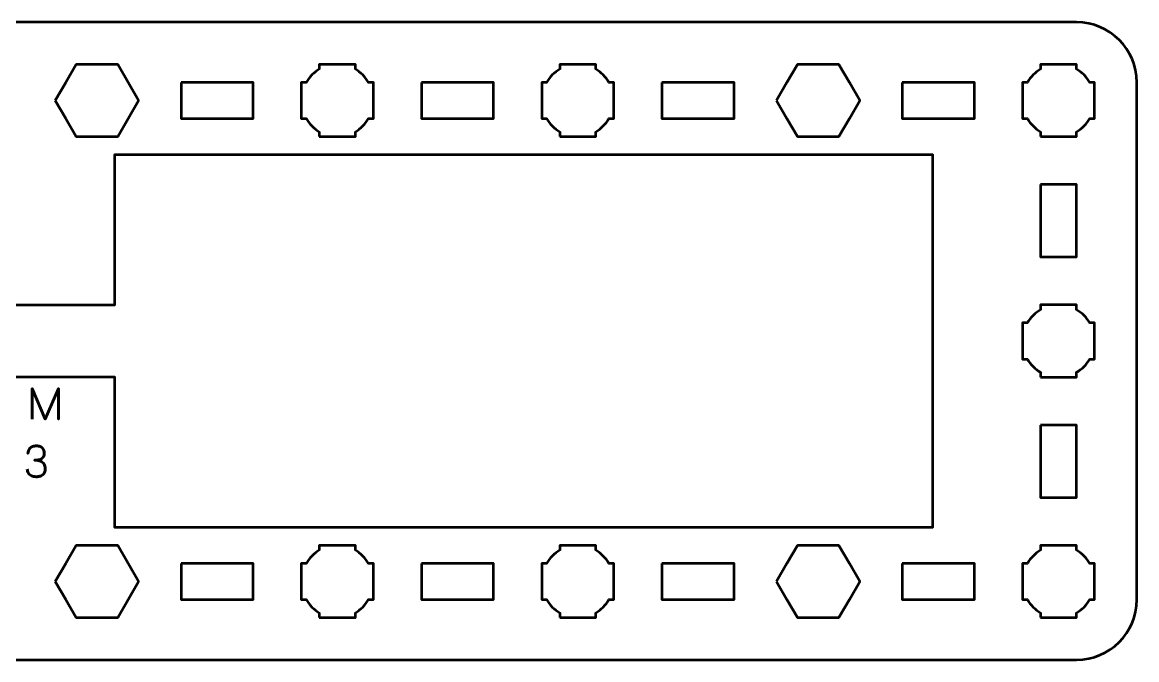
# Model space of a CAD drawing. Header units: centimetres. Extents: x -21.5 to -4.8, y -53.5 to -18.2.
# Drawn here: x -14.12 to -4.85, y -47.5 to -42.2 of the extents above; entities that cross this region are included whole.
import ezdxf

# ---------------------------------------------------------------- set-up
doc = ezdxf.new("R2010")
doc.units = ezdxf.units.CM
doc.header["$MEASUREMENT"] = 0
doc.layers.add('Layer 1', color=7, linetype='Continuous')

msp = doc.modelspace()

# ---------------------------------------------------------------- linework, layer by layer
at = {"layer": 'Layer 1', "lineweight": 53}
for points, knots in [([(-15.64994, -42.19997), (-15.64994, -42.19997), (-5.35004, -42.19997), (-5.35004, -42.19997), (-5.35004, -42.19997), (-5.07304, -42.19997), (-4.84994, -42.42306), (-4.84994, -42.70006), (-4.84994, -42.70006), (-4.84994, -42.70006), (-4.84994, -46.99992), (-4.84994, -46.99992), (-4.84994, -46.99992), (-4.84994, -47.27706), (-5.07304, -47.50002), (-5.35004, -47.50002), (-5.35004, -47.50002), (-5.35004, -47.50002), (-15.64994, -47.50002), (-15.64994, -47.50002), (-15.64994, -47.50002), (-15.92694, -47.50002), (-16.15004, -47.27706), (-16.15004, -46.99992), (-16.15004, -46.99992), (-16.15004, -46.99992), (-16.15004, -45.14998), (-16.15004, -45.14998), (-16.15004, -45.14998), (-16.15004, -45.14998), (-13.34992, -45.14998), (-13.34992, -45.14998), (-13.34992, -45.14998), (-13.34992, -45.14998), (-13.34992, -46.39999), (-13.34992, -46.39999), (-13.34992, -46.39999), (-13.34992, -46.39999), (-6.54992, -46.39999), (-6.54992, -46.39999), (-6.54992, -46.39999), (-6.54992, -45.38821), (-6.54992, -44.31176), (-6.54992, -43.29999), (-6.54992, -43.29999), (-6.54992, -43.29999), (-13.34992, -43.29999), (-13.34992, -43.29999), (-13.34992, -43.29999), (-13.34992, -43.29999), (-13.34992, -44.54998), (-13.34992, -44.54998), (-13.34992, -44.54998), (-13.34992, -44.54998), (-16.15004, -44.54998), (-16.15004, -44.54998), (-16.15004, -44.54998), (-16.15004, -44.54998), (-16.15004, -42.70006), (-16.15004, -42.70006), (-16.15004, -42.70006), (-16.15004, -42.42306), (-15.92694, -42.19997), (-15.64994, -42.19997)], [0, 0, 0, 0, 0.0625, 0.0625, 0.0625, 0.0625, 0.125, 0.125, 0.125, 0.125, 0.1875, 0.1875, 0.1875, 0.1875, 0.25, 0.25, 0.25, 0.25, 0.3125, 0.3125, 0.3125, 0.3125, 0.375, 0.375, 0.375, 0.375, 0.4375, 0.4375, 0.4375, 0.4375, 0.5, 0.5, 0.5, 0.5, 0.5625, 0.5625, 0.5625, 0.5625, 0.625, 0.625, 0.625, 0.625, 0.6875, 0.6875, 0.6875, 0.6875, 0.75, 0.75, 0.75, 0.75, 0.8125, 0.8125, 0.8125, 0.8125, 0.875, 0.875, 0.875, 0.875, 0.9375, 0.9375, 0.9375, 0.9375, 1, 1, 1, 1]), ([(-13.84634, -42.84998), (-13.84634, -42.84998), (-13.75974, -42.69998), (-13.75974, -42.69998), (-13.75974, -42.69998), (-13.75974, -42.69998), (-13.67314, -42.54998), (-13.67314, -42.54998), (-13.67314, -42.54998), (-13.67314, -42.54998), (-13.49993, -42.54998), (-13.49993, -42.54998), (-13.49993, -42.54998), (-13.49993, -42.54998), (-13.32672, -42.54998), (-13.32672, -42.54998), (-13.32672, -42.54998), (-13.32672, -42.54998), (-13.24012, -42.69998), (-13.24012, -42.69998), (-13.24012, -42.69998), (-13.24012, -42.69998), (-13.15352, -42.84998), (-13.15352, -42.84998), (-13.15352, -42.84998), (-13.15352, -42.84998), (-13.24012, -42.99998), (-13.24012, -42.99998), (-13.24012, -42.99998), (-13.24012, -42.99998), (-13.32672, -43.14998), (-13.32672, -43.14998), (-13.32672, -43.14998), (-13.32672, -43.14998), (-13.49993, -43.14998), (-13.49993, -43.14998), (-13.49993, -43.14998), (-13.49993, -43.14998), (-13.67314, -43.14998), (-13.67314, -43.14998), (-13.67314, -43.14998), (-13.67314, -43.14998), (-13.75974, -42.99998), (-13.75974, -42.99998), (-13.75974, -42.99998), (-13.75974, -42.99998), (-13.84634, -42.84998), (-13.84634, -42.84998)], [0, 0, 0, 0, 0.0833333, 0.0833333, 0.0833333, 0.0833333, 0.1666667, 0.1666667, 0.1666667, 0.1666667, 0.25, 0.25, 0.25, 0.25, 0.3333333, 0.3333333, 0.3333333, 0.3333333, 0.4166667, 0.4166667, 0.4166667, 0.4166667, 0.5, 0.5, 0.5, 0.5, 0.5833333, 0.5833333, 0.5833333, 0.5833333, 0.6666667, 0.6666667, 0.6666667, 0.6666667, 0.75, 0.75, 0.75, 0.75, 0.8333333, 0.8333333, 0.8333333, 0.8333333, 0.9166667, 0.9166667, 0.9166667, 0.9166667, 1, 1, 1, 1]), ([(-11.64995, -43.14999), (-11.64995, -43.14999), (-11.64995, -43.10988), (-11.64995, -43.10988), (-11.64995, -43.10988), (-11.69556, -43.08356), (-11.73348, -43.04553), (-11.7598, -43.00006), (-11.7598, -43.00006), (-11.7598, -43.00006), (-11.80002, -43.00006), (-11.80002, -43.00006), (-11.80002, -43.00006), (-11.80002, -43.00006), (-11.80002, -42.84999), (-11.80002, -42.84999), (-11.80002, -42.84999), (-11.80002, -42.84999), (-11.80002, -42.70006), (-11.80002, -42.70006), (-11.80002, -42.70006), (-11.80002, -42.70006), (-11.7598, -42.70006), (-11.7598, -42.70006), (-11.7598, -42.70006), (-11.73348, -42.65444), (-11.69556, -42.61656), (-11.64995, -42.59024), (-11.64995, -42.59024), (-11.64995, -42.59024), (-11.64995, -42.54999), (-11.64995, -42.54999), (-11.64995, -42.54999), (-11.64995, -42.54999), (-11.50002, -42.54999), (-11.50002, -42.54999), (-11.50002, -42.54999), (-11.50002, -42.54999), (-11.34994, -42.54999), (-11.34994, -42.54999), (-11.34994, -42.54999), (-11.34994, -42.54999), (-11.34994, -42.59024), (-11.34994, -42.59024), (-11.34994, -42.59024), (-11.30447, -42.61656), (-11.26644, -42.65444), (-11.24012, -42.70006), (-11.24012, -42.70006), (-11.24012, -42.70006), (-11.20001, -42.70006), (-11.20001, -42.70006), (-11.20001, -42.70006), (-11.20001, -42.70006), (-11.20001, -42.84999), (-11.20001, -42.84999), (-11.20001, -42.84999), (-11.20001, -42.84999), (-11.20001, -43.00006), (-11.20001, -43.00006), (-11.20001, -43.00006), (-11.20001, -43.00006), (-11.24012, -43.00006), (-11.24012, -43.00006), (-11.24012, -43.00006), (-11.26644, -43.04553), (-11.30447, -43.08356), (-11.34994, -43.10988), (-11.34994, -43.10988), (-11.34994, -43.10988), (-11.34994, -43.14999), (-11.34994, -43.14999), (-11.34994, -43.14999), (-11.34994, -43.14999), (-11.50002, -43.14999), (-11.50002, -43.14999), (-11.50002, -43.14999), (-11.50002, -43.14999), (-11.64995, -43.14999), (-11.64995, -43.14999)], [0, 0, 0, 0, 0.05, 0.05, 0.05, 0.05, 0.1, 0.1, 0.1, 0.1, 0.15, 0.15, 0.15, 0.15, 0.2, 0.2, 0.2, 0.2, 0.25, 0.25, 0.25, 0.25, 0.3, 0.3, 0.3, 0.3, 0.35, 0.35, 0.35, 0.35, 0.4, 0.4, 0.4, 0.4, 0.45, 0.45, 0.45, 0.45, 0.5, 0.5, 0.5, 0.5, 0.55, 0.55, 0.55, 0.55, 0.6, 0.6, 0.6, 0.6, 0.65, 0.65, 0.65, 0.65, 0.7, 0.7, 0.7, 0.7, 0.75, 0.75, 0.75, 0.75, 0.8, 0.8, 0.8, 0.8, 0.85, 0.85, 0.85, 0.85, 0.9, 0.9, 0.9, 0.9, 0.95, 0.95, 0.95, 0.95, 1, 1, 1, 1]), ([(-9.64995, -43.14999), (-9.64995, -43.14999), (-9.64995, -43.10988), (-9.64995, -43.10988), (-9.64995, -43.10988), (-9.69556, -43.08356), (-9.73348, -43.04553), (-9.7598, -43.00006), (-9.7598, -43.00006), (-9.7598, -43.00006), (-9.80002, -43.00006), (-9.80002, -43.00006), (-9.80002, -43.00006), (-9.80002, -43.00006), (-9.80002, -42.84999), (-9.80002, -42.84999), (-9.80002, -42.84999), (-9.80002, -42.84999), (-9.80002, -42.70006), (-9.80002, -42.70006), (-9.80002, -42.70006), (-9.80002, -42.70006), (-9.7598, -42.70006), (-9.7598, -42.70006), (-9.7598, -42.70006), (-9.73348, -42.65444), (-9.69556, -42.61656), (-9.64995, -42.59024), (-9.64995, -42.59024), (-9.64995, -42.59024), (-9.64995, -42.54999), (-9.64995, -42.54999), (-9.64995, -42.54999), (-9.64995, -42.54999), (-9.50002, -42.54999), (-9.50002, -42.54999), (-9.50002, -42.54999), (-9.50002, -42.54999), (-9.34994, -42.54999), (-9.34994, -42.54999), (-9.34994, -42.54999), (-9.34994, -42.54999), (-9.34994, -42.59024), (-9.34994, -42.59024), (-9.34994, -42.59024), (-9.30447, -42.61656), (-9.26644, -42.65444), (-9.24012, -42.70006), (-9.24012, -42.70006), (-9.24012, -42.70006), (-9.20001, -42.70006), (-9.20001, -42.70006), (-9.20001, -42.70006), (-9.20001, -42.70006), (-9.20001, -42.84999), (-9.20001, -42.84999), (-9.20001, -42.84999), (-9.20001, -42.84999), (-9.20001, -43.00006), (-9.20001, -43.00006), (-9.20001, -43.00006), (-9.20001, -43.00006), (-9.24012, -43.00006), (-9.24012, -43.00006), (-9.24012, -43.00006), (-9.26644, -43.04553), (-9.30447, -43.08356), (-9.34994, -43.10988), (-9.34994, -43.10988), (-9.34994, -43.10988), (-9.34994, -43.14999), (-9.34994, -43.14999), (-9.34994, -43.14999), (-9.34994, -43.14999), (-9.50002, -43.14999), (-9.50002, -43.14999), (-9.50002, -43.14999), (-9.50002, -43.14999), (-9.64995, -43.14999), (-9.64995, -43.14999)], [0, 0, 0, 0, 0.05, 0.05, 0.05, 0.05, 0.1, 0.1, 0.1, 0.1, 0.15, 0.15, 0.15, 0.15, 0.2, 0.2, 0.2, 0.2, 0.25, 0.25, 0.25, 0.25, 0.3, 0.3, 0.3, 0.3, 0.35, 0.35, 0.35, 0.35, 0.4, 0.4, 0.4, 0.4, 0.45, 0.45, 0.45, 0.45, 0.5, 0.5, 0.5, 0.5, 0.55, 0.55, 0.55, 0.55, 0.6, 0.6, 0.6, 0.6, 0.65, 0.65, 0.65, 0.65, 0.7, 0.7, 0.7, 0.7, 0.75, 0.75, 0.75, 0.75, 0.8, 0.8, 0.8, 0.8, 0.85, 0.85, 0.85, 0.85, 0.9, 0.9, 0.9, 0.9, 0.95, 0.95, 0.95, 0.95, 1, 1, 1, 1]), ([(-7.84634, -42.84998), (-7.84634, -42.84998), (-7.75974, -42.69998), (-7.75974, -42.69998), (-7.75974, -42.69998), (-7.75974, -42.69998), (-7.67314, -42.54998), (-7.67314, -42.54998), (-7.67314, -42.54998), (-7.67314, -42.54998), (-7.49993, -42.54998), (-7.49993, -42.54998), (-7.49993, -42.54998), (-7.49993, -42.54998), (-7.32672, -42.54998), (-7.32672, -42.54998), (-7.32672, -42.54998), (-7.32672, -42.54998), (-7.24012, -42.69998), (-7.24012, -42.69998), (-7.24012, -42.69998), (-7.24012, -42.69998), (-7.15352, -42.84998), (-7.15352, -42.84998), (-7.15352, -42.84998), (-7.15352, -42.84998), (-7.24012, -42.99998), (-7.24012, -42.99998), (-7.24012, -42.99998), (-7.24012, -42.99998), (-7.32672, -43.14998), (-7.32672, -43.14998), (-7.32672, -43.14998), (-7.32672, -43.14998), (-7.49993, -43.14998), (-7.49993, -43.14998), (-7.49993, -43.14998), (-7.49993, -43.14998), (-7.67314, -43.14998), (-7.67314, -43.14998), (-7.67314, -43.14998), (-7.67314, -43.14998), (-7.75974, -42.99998), (-7.75974, -42.99998), (-7.75974, -42.99998), (-7.75974, -42.99998), (-7.84634, -42.84998), (-7.84634, -42.84998)], [0, 0, 0, 0, 0.0833333, 0.0833333, 0.0833333, 0.0833333, 0.1666667, 0.1666667, 0.1666667, 0.1666667, 0.25, 0.25, 0.25, 0.25, 0.3333333, 0.3333333, 0.3333333, 0.3333333, 0.4166667, 0.4166667, 0.4166667, 0.4166667, 0.5, 0.5, 0.5, 0.5, 0.5833333, 0.5833333, 0.5833333, 0.5833333, 0.6666667, 0.6666667, 0.6666667, 0.6666667, 0.75, 0.75, 0.75, 0.75, 0.8333333, 0.8333333, 0.8333333, 0.8333333, 0.9166667, 0.9166667, 0.9166667, 0.9166667, 1, 1, 1, 1]), ([(-5.64995, -43.14999), (-5.64995, -43.14999), (-5.64995, -43.10988), (-5.64995, -43.10988), (-5.64995, -43.10988), (-5.69556, -43.08356), (-5.73348, -43.04553), (-5.7598, -43.00006), (-5.7598, -43.00006), (-5.7598, -43.00006), (-5.80002, -43.00006), (-5.80002, -43.00006), (-5.80002, -43.00006), (-5.80002, -43.00006), (-5.80002, -42.84999), (-5.80002, -42.84999), (-5.80002, -42.84999), (-5.80002, -42.84999), (-5.80002, -42.70006), (-5.80002, -42.70006), (-5.80002, -42.70006), (-5.80002, -42.70006), (-5.7598, -42.70006), (-5.7598, -42.70006), (-5.7598, -42.70006), (-5.73348, -42.65444), (-5.69556, -42.61656), (-5.64995, -42.59024), (-5.64995, -42.59024), (-5.64995, -42.59024), (-5.64995, -42.54999), (-5.64995, -42.54999), (-5.64995, -42.54999), (-5.64995, -42.54999), (-5.50002, -42.54999), (-5.50002, -42.54999), (-5.50002, -42.54999), (-5.50002, -42.54999), (-5.34994, -42.54999), (-5.34994, -42.54999), (-5.34994, -42.54999), (-5.34994, -42.54999), (-5.34994, -42.59024), (-5.34994, -42.59024), (-5.34994, -42.59024), (-5.30447, -42.61656), (-5.26644, -42.65444), (-5.24012, -42.70006), (-5.24012, -42.70006), (-5.24012, -42.70006), (-5.20001, -42.70006), (-5.20001, -42.70006), (-5.20001, -42.70006), (-5.20001, -42.70006), (-5.20001, -42.84999), (-5.20001, -42.84999), (-5.20001, -42.84999), (-5.20001, -42.84999), (-5.20001, -43.00006), (-5.20001, -43.00006), (-5.20001, -43.00006), (-5.20001, -43.00006), (-5.24012, -43.00006), (-5.24012, -43.00006), (-5.24012, -43.00006), (-5.26644, -43.04553), (-5.30447, -43.08356), (-5.34994, -43.10988), (-5.34994, -43.10988), (-5.34994, -43.10988), (-5.34994, -43.14999), (-5.34994, -43.14999), (-5.34994, -43.14999), (-5.34994, -43.14999), (-5.50002, -43.14999), (-5.50002, -43.14999), (-5.50002, -43.14999), (-5.50002, -43.14999), (-5.64995, -43.14999), (-5.64995, -43.14999)], [0, 0, 0, 0, 0.05, 0.05, 0.05, 0.05, 0.1, 0.1, 0.1, 0.1, 0.15, 0.15, 0.15, 0.15, 0.2, 0.2, 0.2, 0.2, 0.25, 0.25, 0.25, 0.25, 0.3, 0.3, 0.3, 0.3, 0.35, 0.35, 0.35, 0.35, 0.4, 0.4, 0.4, 0.4, 0.45, 0.45, 0.45, 0.45, 0.5, 0.5, 0.5, 0.5, 0.55, 0.55, 0.55, 0.55, 0.6, 0.6, 0.6, 0.6, 0.65, 0.65, 0.65, 0.65, 0.7, 0.7, 0.7, 0.7, 0.75, 0.75, 0.75, 0.75, 0.8, 0.8, 0.8, 0.8, 0.85, 0.85, 0.85, 0.85, 0.9, 0.9, 0.9, 0.9, 0.95, 0.95, 0.95, 0.95, 1, 1, 1, 1]), ([(-12.79999, -42.70006), (-12.79999, -42.70006), (-12.19999, -42.70006), (-12.19999, -42.70006), (-12.19999, -42.70006), (-12.19999, -42.70006), (-12.19999, -43.00007), (-12.19999, -43.00007), (-12.19999, -43.00007), (-12.19999, -43.00007), (-12.79999, -43.00007), (-12.79999, -43.00007), (-12.79999, -43.00007), (-12.79999, -43.00007), (-12.79999, -42.70006), (-12.79999, -42.70006)], [0, 0, 0, 0, 0.25, 0.25, 0.25, 0.25, 0.5, 0.5, 0.5, 0.5, 0.75, 0.75, 0.75, 0.75, 1, 1, 1, 1]), ([(-10.80003, -42.70006), (-10.80003, -42.70006), (-10.20002, -42.70006), (-10.20002, -42.70006), (-10.20002, -42.70006), (-10.20002, -42.70006), (-10.20002, -43.00007), (-10.20002, -43.00007), (-10.20002, -43.00007), (-10.20002, -43.00007), (-10.80003, -43.00007), (-10.80003, -43.00007), (-10.80003, -43.00007), (-10.80003, -43.00007), (-10.80003, -42.70006), (-10.80003, -42.70006)], [0, 0, 0, 0, 0.25, 0.25, 0.25, 0.25, 0.5, 0.5, 0.5, 0.5, 0.75, 0.75, 0.75, 0.75, 1, 1, 1, 1]), ([(-8.79996, -42.70006), (-8.79996, -42.70006), (-8.19996, -42.70006), (-8.19996, -42.70006), (-8.19996, -42.70006), (-8.19996, -42.70006), (-8.19996, -43.00007), (-8.19996, -43.00007), (-8.19996, -43.00007), (-8.19996, -43.00007), (-8.79996, -43.00007), (-8.79996, -43.00007), (-8.79996, -43.00007), (-8.79996, -43.00007), (-8.79996, -42.70006), (-8.79996, -42.70006)], [0, 0, 0, 0, 0.25, 0.25, 0.25, 0.25, 0.5, 0.5, 0.5, 0.5, 0.75, 0.75, 0.75, 0.75, 1, 1, 1, 1]), ([(-6.79999, -42.70006), (-6.79999, -42.70006), (-6.19999, -42.70006), (-6.19999, -42.70006), (-6.19999, -42.70006), (-6.19999, -42.70006), (-6.19999, -43.00007), (-6.19999, -43.00007), (-6.19999, -43.00007), (-6.19999, -43.00007), (-6.79999, -43.00007), (-6.79999, -43.00007), (-6.79999, -43.00007), (-6.79999, -43.00007), (-6.79999, -42.70006), (-6.79999, -42.70006)], [0, 0, 0, 0, 0.25, 0.25, 0.25, 0.25, 0.5, 0.5, 0.5, 0.5, 0.75, 0.75, 0.75, 0.75, 1, 1, 1, 1]), ([(-5.65004, -43.55001), (-5.65004, -43.55001), (-5.35004, -43.55001), (-5.35004, -43.55001), (-5.35004, -43.55001), (-5.35004, -43.55001), (-5.35004, -44.15002), (-5.35004, -44.15002), (-5.35004, -44.15002), (-5.35004, -44.15002), (-5.65004, -44.15002), (-5.65004, -44.15002), (-5.65004, -44.15002), (-5.65004, -44.15002), (-5.65004, -43.55001), (-5.65004, -43.55001)], [0, 0, 0, 0, 0.25, 0.25, 0.25, 0.25, 0.5, 0.5, 0.5, 0.5, 0.75, 0.75, 0.75, 0.75, 1, 1, 1, 1]), ([(-5.64995, -45.14999), (-5.64995, -45.14999), (-5.64995, -45.10988), (-5.64995, -45.10988), (-5.64995, -45.10988), (-5.69556, -45.08356), (-5.73348, -45.04553), (-5.7598, -45.00006), (-5.7598, -45.00006), (-5.7598, -45.00006), (-5.80002, -45.00006), (-5.80002, -45.00006), (-5.80002, -45.00006), (-5.80002, -45.00006), (-5.80002, -44.84999), (-5.80002, -44.84999), (-5.80002, -44.84999), (-5.80002, -44.84999), (-5.80002, -44.70006), (-5.80002, -44.70006), (-5.80002, -44.70006), (-5.80002, -44.70006), (-5.7598, -44.70006), (-5.7598, -44.70006), (-5.7598, -44.70006), (-5.73348, -44.65444), (-5.69556, -44.61656), (-5.64995, -44.59024), (-5.64995, -44.59024), (-5.64995, -44.59024), (-5.64995, -44.54999), (-5.64995, -44.54999), (-5.64995, -44.54999), (-5.64995, -44.54999), (-5.50002, -44.54999), (-5.50002, -44.54999), (-5.50002, -44.54999), (-5.50002, -44.54999), (-5.34994, -44.54999), (-5.34994, -44.54999), (-5.34994, -44.54999), (-5.34994, -44.54999), (-5.34994, -44.59024), (-5.34994, -44.59024), (-5.34994, -44.59024), (-5.30447, -44.61656), (-5.26644, -44.65444), (-5.24012, -44.70006), (-5.24012, -44.70006), (-5.24012, -44.70006), (-5.20001, -44.70006), (-5.20001, -44.70006), (-5.20001, -44.70006), (-5.20001, -44.70006), (-5.20001, -44.84999), (-5.20001, -44.84999), (-5.20001, -44.84999), (-5.20001, -44.84999), (-5.20001, -45.00006), (-5.20001, -45.00006), (-5.20001, -45.00006), (-5.20001, -45.00006), (-5.24012, -45.00006), (-5.24012, -45.00006), (-5.24012, -45.00006), (-5.26644, -45.04553), (-5.30447, -45.08356), (-5.34994, -45.10988), (-5.34994, -45.10988), (-5.34994, -45.10988), (-5.34994, -45.14999), (-5.34994, -45.14999), (-5.34994, -45.14999), (-5.34994, -45.14999), (-5.50002, -45.14999), (-5.50002, -45.14999), (-5.50002, -45.14999), (-5.50002, -45.14999), (-5.64995, -45.14999), (-5.64995, -45.14999)], [0, 0, 0, 0, 0.05, 0.05, 0.05, 0.05, 0.1, 0.1, 0.1, 0.1, 0.15, 0.15, 0.15, 0.15, 0.2, 0.2, 0.2, 0.2, 0.25, 0.25, 0.25, 0.25, 0.3, 0.3, 0.3, 0.3, 0.35, 0.35, 0.35, 0.35, 0.4, 0.4, 0.4, 0.4, 0.45, 0.45, 0.45, 0.45, 0.5, 0.5, 0.5, 0.5, 0.55, 0.55, 0.55, 0.55, 0.6, 0.6, 0.6, 0.6, 0.65, 0.65, 0.65, 0.65, 0.7, 0.7, 0.7, 0.7, 0.75, 0.75, 0.75, 0.75, 0.8, 0.8, 0.8, 0.8, 0.85, 0.85, 0.85, 0.85, 0.9, 0.9, 0.9, 0.9, 0.95, 0.95, 0.95, 0.95, 1, 1, 1, 1]), ([(-5.65004, -45.54998), (-5.65004, -45.54998), (-5.35004, -45.54998), (-5.35004, -45.54998), (-5.35004, -45.54998), (-5.35004, -45.54998), (-5.35004, -46.14998), (-5.35004, -46.14998), (-5.35004, -46.14998), (-5.35004, -46.14998), (-5.65004, -46.14998), (-5.65004, -46.14998), (-5.65004, -46.14998), (-5.65004, -46.14998), (-5.65004, -45.54998), (-5.65004, -45.54998)], [0, 0, 0, 0, 0.25, 0.25, 0.25, 0.25, 0.5, 0.5, 0.5, 0.5, 0.75, 0.75, 0.75, 0.75, 1, 1, 1, 1]), ([(-13.84634, -46.84998), (-13.84634, -46.84998), (-13.75974, -46.69998), (-13.75974, -46.69998), (-13.75974, -46.69998), (-13.75974, -46.69998), (-13.67314, -46.54998), (-13.67314, -46.54998), (-13.67314, -46.54998), (-13.67314, -46.54998), (-13.49993, -46.54998), (-13.49993, -46.54998), (-13.49993, -46.54998), (-13.49993, -46.54998), (-13.32672, -46.54998), (-13.32672, -46.54998), (-13.32672, -46.54998), (-13.32672, -46.54998), (-13.24012, -46.69998), (-13.24012, -46.69998), (-13.24012, -46.69998), (-13.24012, -46.69998), (-13.15352, -46.84998), (-13.15352, -46.84998), (-13.15352, -46.84998), (-13.15352, -46.84998), (-13.24012, -46.99998), (-13.24012, -46.99998), (-13.24012, -46.99998), (-13.24012, -46.99998), (-13.32672, -47.14998), (-13.32672, -47.14998), (-13.32672, -47.14998), (-13.32672, -47.14998), (-13.49993, -47.14998), (-13.49993, -47.14998), (-13.49993, -47.14998), (-13.49993, -47.14998), (-13.67314, -47.14998), (-13.67314, -47.14998), (-13.67314, -47.14998), (-13.67314, -47.14998), (-13.75974, -46.99998), (-13.75974, -46.99998), (-13.75974, -46.99998), (-13.75974, -46.99998), (-13.84634, -46.84998), (-13.84634, -46.84998)], [0, 0, 0, 0, 0.0833333, 0.0833333, 0.0833333, 0.0833333, 0.1666667, 0.1666667, 0.1666667, 0.1666667, 0.25, 0.25, 0.25, 0.25, 0.3333333, 0.3333333, 0.3333333, 0.3333333, 0.4166667, 0.4166667, 0.4166667, 0.4166667, 0.5, 0.5, 0.5, 0.5, 0.5833333, 0.5833333, 0.5833333, 0.5833333, 0.6666667, 0.6666667, 0.6666667, 0.6666667, 0.75, 0.75, 0.75, 0.75, 0.8333333, 0.8333333, 0.8333333, 0.8333333, 0.9166667, 0.9166667, 0.9166667, 0.9166667, 1, 1, 1, 1]), ([(-11.64995, -47.14999), (-11.64995, -47.14999), (-11.64995, -47.10988), (-11.64995, -47.10988), (-11.64995, -47.10988), (-11.69556, -47.08356), (-11.73348, -47.04553), (-11.7598, -47.00006), (-11.7598, -47.00006), (-11.7598, -47.00006), (-11.80002, -47.00006), (-11.80002, -47.00006), (-11.80002, -47.00006), (-11.80002, -47.00006), (-11.80002, -46.84999), (-11.80002, -46.84999), (-11.80002, -46.84999), (-11.80002, -46.84999), (-11.80002, -46.70006), (-11.80002, -46.70006), (-11.80002, -46.70006), (-11.80002, -46.70006), (-11.7598, -46.70006), (-11.7598, -46.70006), (-11.7598, -46.70006), (-11.73348, -46.65444), (-11.69556, -46.61656), (-11.64995, -46.59024), (-11.64995, -46.59024), (-11.64995, -46.59024), (-11.64995, -46.54999), (-11.64995, -46.54999), (-11.64995, -46.54999), (-11.64995, -46.54999), (-11.50002, -46.54999), (-11.50002, -46.54999), (-11.50002, -46.54999), (-11.50002, -46.54999), (-11.34994, -46.54999), (-11.34994, -46.54999), (-11.34994, -46.54999), (-11.34994, -46.54999), (-11.34994, -46.59024), (-11.34994, -46.59024), (-11.34994, -46.59024), (-11.30447, -46.61656), (-11.26644, -46.65444), (-11.24012, -46.70006), (-11.24012, -46.70006), (-11.24012, -46.70006), (-11.20001, -46.70006), (-11.20001, -46.70006), (-11.20001, -46.70006), (-11.20001, -46.70006), (-11.20001, -46.84999), (-11.20001, -46.84999), (-11.20001, -46.84999), (-11.20001, -46.84999), (-11.20001, -47.00006), (-11.20001, -47.00006), (-11.20001, -47.00006), (-11.20001, -47.00006), (-11.24012, -47.00006), (-11.24012, -47.00006), (-11.24012, -47.00006), (-11.26644, -47.04553), (-11.30447, -47.08356), (-11.34994, -47.10988), (-11.34994, -47.10988), (-11.34994, -47.10988), (-11.34994, -47.14999), (-11.34994, -47.14999), (-11.34994, -47.14999), (-11.34994, -47.14999), (-11.50002, -47.14999), (-11.50002, -47.14999), (-11.50002, -47.14999), (-11.50002, -47.14999), (-11.64995, -47.14999), (-11.64995, -47.14999)], [0, 0, 0, 0, 0.05, 0.05, 0.05, 0.05, 0.1, 0.1, 0.1, 0.1, 0.15, 0.15, 0.15, 0.15, 0.2, 0.2, 0.2, 0.2, 0.25, 0.25, 0.25, 0.25, 0.3, 0.3, 0.3, 0.3, 0.35, 0.35, 0.35, 0.35, 0.4, 0.4, 0.4, 0.4, 0.45, 0.45, 0.45, 0.45, 0.5, 0.5, 0.5, 0.5, 0.55, 0.55, 0.55, 0.55, 0.6, 0.6, 0.6, 0.6, 0.65, 0.65, 0.65, 0.65, 0.7, 0.7, 0.7, 0.7, 0.75, 0.75, 0.75, 0.75, 0.8, 0.8, 0.8, 0.8, 0.85, 0.85, 0.85, 0.85, 0.9, 0.9, 0.9, 0.9, 0.95, 0.95, 0.95, 0.95, 1, 1, 1, 1]), ([(-9.64995, -47.14999), (-9.64995, -47.14999), (-9.64995, -47.10988), (-9.64995, -47.10988), (-9.64995, -47.10988), (-9.69556, -47.08356), (-9.73348, -47.04553), (-9.7598, -47.00006), (-9.7598, -47.00006), (-9.7598, -47.00006), (-9.80002, -47.00006), (-9.80002, -47.00006), (-9.80002, -47.00006), (-9.80002, -47.00006), (-9.80002, -46.84999), (-9.80002, -46.84999), (-9.80002, -46.84999), (-9.80002, -46.84999), (-9.80002, -46.70006), (-9.80002, -46.70006), (-9.80002, -46.70006), (-9.80002, -46.70006), (-9.7598, -46.70006), (-9.7598, -46.70006), (-9.7598, -46.70006), (-9.73348, -46.65444), (-9.69556, -46.61656), (-9.64995, -46.59024), (-9.64995, -46.59024), (-9.64995, -46.59024), (-9.64995, -46.54999), (-9.64995, -46.54999), (-9.64995, -46.54999), (-9.64995, -46.54999), (-9.50002, -46.54999), (-9.50002, -46.54999), (-9.50002, -46.54999), (-9.50002, -46.54999), (-9.34994, -46.54999), (-9.34994, -46.54999), (-9.34994, -46.54999), (-9.34994, -46.54999), (-9.34994, -46.59024), (-9.34994, -46.59024), (-9.34994, -46.59024), (-9.30447, -46.61656), (-9.26644, -46.65444), (-9.24012, -46.70006), (-9.24012, -46.70006), (-9.24012, -46.70006), (-9.20001, -46.70006), (-9.20001, -46.70006), (-9.20001, -46.70006), (-9.20001, -46.70006), (-9.20001, -46.84999), (-9.20001, -46.84999), (-9.20001, -46.84999), (-9.20001, -46.84999), (-9.20001, -47.00006), (-9.20001, -47.00006), (-9.20001, -47.00006), (-9.20001, -47.00006), (-9.24012, -47.00006), (-9.24012, -47.00006), (-9.24012, -47.00006), (-9.26644, -47.04553), (-9.30447, -47.08356), (-9.34994, -47.10988), (-9.34994, -47.10988), (-9.34994, -47.10988), (-9.34994, -47.14999), (-9.34994, -47.14999), (-9.34994, -47.14999), (-9.34994, -47.14999), (-9.50002, -47.14999), (-9.50002, -47.14999), (-9.50002, -47.14999), (-9.50002, -47.14999), (-9.64995, -47.14999), (-9.64995, -47.14999)], [0, 0, 0, 0, 0.05, 0.05, 0.05, 0.05, 0.1, 0.1, 0.1, 0.1, 0.15, 0.15, 0.15, 0.15, 0.2, 0.2, 0.2, 0.2, 0.25, 0.25, 0.25, 0.25, 0.3, 0.3, 0.3, 0.3, 0.35, 0.35, 0.35, 0.35, 0.4, 0.4, 0.4, 0.4, 0.45, 0.45, 0.45, 0.45, 0.5, 0.5, 0.5, 0.5, 0.55, 0.55, 0.55, 0.55, 0.6, 0.6, 0.6, 0.6, 0.65, 0.65, 0.65, 0.65, 0.7, 0.7, 0.7, 0.7, 0.75, 0.75, 0.75, 0.75, 0.8, 0.8, 0.8, 0.8, 0.85, 0.85, 0.85, 0.85, 0.9, 0.9, 0.9, 0.9, 0.95, 0.95, 0.95, 0.95, 1, 1, 1, 1]), ([(-7.84634, -46.84998), (-7.84634, -46.84998), (-7.75974, -46.69998), (-7.75974, -46.69998), (-7.75974, -46.69998), (-7.75974, -46.69998), (-7.67314, -46.54998), (-7.67314, -46.54998), (-7.67314, -46.54998), (-7.67314, -46.54998), (-7.49993, -46.54998), (-7.49993, -46.54998), (-7.49993, -46.54998), (-7.49993, -46.54998), (-7.32672, -46.54998), (-7.32672, -46.54998), (-7.32672, -46.54998), (-7.32672, -46.54998), (-7.24012, -46.69998), (-7.24012, -46.69998), (-7.24012, -46.69998), (-7.24012, -46.69998), (-7.15352, -46.84998), (-7.15352, -46.84998), (-7.15352, -46.84998), (-7.15352, -46.84998), (-7.24012, -46.99998), (-7.24012, -46.99998), (-7.24012, -46.99998), (-7.24012, -46.99998), (-7.32672, -47.14998), (-7.32672, -47.14998), (-7.32672, -47.14998), (-7.32672, -47.14998), (-7.49993, -47.14998), (-7.49993, -47.14998), (-7.49993, -47.14998), (-7.49993, -47.14998), (-7.67314, -47.14998), (-7.67314, -47.14998), (-7.67314, -47.14998), (-7.67314, -47.14998), (-7.75974, -46.99998), (-7.75974, -46.99998), (-7.75974, -46.99998), (-7.75974, -46.99998), (-7.84634, -46.84998), (-7.84634, -46.84998)], [0, 0, 0, 0, 0.0833333, 0.0833333, 0.0833333, 0.0833333, 0.1666667, 0.1666667, 0.1666667, 0.1666667, 0.25, 0.25, 0.25, 0.25, 0.3333333, 0.3333333, 0.3333333, 0.3333333, 0.4166667, 0.4166667, 0.4166667, 0.4166667, 0.5, 0.5, 0.5, 0.5, 0.5833333, 0.5833333, 0.5833333, 0.5833333, 0.6666667, 0.6666667, 0.6666667, 0.6666667, 0.75, 0.75, 0.75, 0.75, 0.8333333, 0.8333333, 0.8333333, 0.8333333, 0.9166667, 0.9166667, 0.9166667, 0.9166667, 1, 1, 1, 1]), ([(-5.64995, -47.14999), (-5.64995, -47.14999), (-5.64995, -47.10988), (-5.64995, -47.10988), (-5.64995, -47.10988), (-5.69556, -47.08356), (-5.73348, -47.04553), (-5.7598, -47.00006), (-5.7598, -47.00006), (-5.7598, -47.00006), (-5.80002, -47.00006), (-5.80002, -47.00006), (-5.80002, -47.00006), (-5.80002, -47.00006), (-5.80002, -46.84999), (-5.80002, -46.84999), (-5.80002, -46.84999), (-5.80002, -46.84999), (-5.80002, -46.70006), (-5.80002, -46.70006), (-5.80002, -46.70006), (-5.80002, -46.70006), (-5.7598, -46.70006), (-5.7598, -46.70006), (-5.7598, -46.70006), (-5.73348, -46.65444), (-5.69556, -46.61656), (-5.64995, -46.59024), (-5.64995, -46.59024), (-5.64995, -46.59024), (-5.64995, -46.54999), (-5.64995, -46.54999), (-5.64995, -46.54999), (-5.64995, -46.54999), (-5.50002, -46.54999), (-5.50002, -46.54999), (-5.50002, -46.54999), (-5.50002, -46.54999), (-5.34994, -46.54999), (-5.34994, -46.54999), (-5.34994, -46.54999), (-5.34994, -46.54999), (-5.34994, -46.59024), (-5.34994, -46.59024), (-5.34994, -46.59024), (-5.30447, -46.61656), (-5.26644, -46.65444), (-5.24012, -46.70006), (-5.24012, -46.70006), (-5.24012, -46.70006), (-5.20001, -46.70006), (-5.20001, -46.70006), (-5.20001, -46.70006), (-5.20001, -46.70006), (-5.20001, -46.84999), (-5.20001, -46.84999), (-5.20001, -46.84999), (-5.20001, -46.84999), (-5.20001, -47.00006), (-5.20001, -47.00006), (-5.20001, -47.00006), (-5.20001, -47.00006), (-5.24012, -47.00006), (-5.24012, -47.00006), (-5.24012, -47.00006), (-5.26644, -47.04553), (-5.30447, -47.08356), (-5.34994, -47.10988), (-5.34994, -47.10988), (-5.34994, -47.10988), (-5.34994, -47.14999), (-5.34994, -47.14999), (-5.34994, -47.14999), (-5.34994, -47.14999), (-5.50002, -47.14999), (-5.50002, -47.14999), (-5.50002, -47.14999), (-5.50002, -47.14999), (-5.64995, -47.14999), (-5.64995, -47.14999)], [0, 0, 0, 0, 0.05, 0.05, 0.05, 0.05, 0.1, 0.1, 0.1, 0.1, 0.15, 0.15, 0.15, 0.15, 0.2, 0.2, 0.2, 0.2, 0.25, 0.25, 0.25, 0.25, 0.3, 0.3, 0.3, 0.3, 0.35, 0.35, 0.35, 0.35, 0.4, 0.4, 0.4, 0.4, 0.45, 0.45, 0.45, 0.45, 0.5, 0.5, 0.5, 0.5, 0.55, 0.55, 0.55, 0.55, 0.6, 0.6, 0.6, 0.6, 0.65, 0.65, 0.65, 0.65, 0.7, 0.7, 0.7, 0.7, 0.75, 0.75, 0.75, 0.75, 0.8, 0.8, 0.8, 0.8, 0.85, 0.85, 0.85, 0.85, 0.9, 0.9, 0.9, 0.9, 0.95, 0.95, 0.95, 0.95, 1, 1, 1, 1]), ([(-12.79999, -46.69993), (-12.79999, -46.69993), (-12.19999, -46.69993), (-12.19999, -46.69993), (-12.19999, -46.69993), (-12.19999, -46.69993), (-12.19999, -46.99992), (-12.19999, -46.99992), (-12.19999, -46.99992), (-12.19999, -46.99992), (-12.79999, -46.99992), (-12.79999, -46.99992), (-12.79999, -46.99992), (-12.79999, -46.99992), (-12.79999, -46.69993), (-12.79999, -46.69993)], [0, 0, 0, 0, 0.25, 0.25, 0.25, 0.25, 0.5, 0.5, 0.5, 0.5, 0.75, 0.75, 0.75, 0.75, 1, 1, 1, 1]), ([(-10.80003, -46.69993), (-10.80003, -46.69993), (-10.20002, -46.69993), (-10.20002, -46.69993), (-10.20002, -46.69993), (-10.20002, -46.69993), (-10.20002, -46.99992), (-10.20002, -46.99992), (-10.20002, -46.99992), (-10.20002, -46.99992), (-10.80003, -46.99992), (-10.80003, -46.99992), (-10.80003, -46.99992), (-10.80003, -46.99992), (-10.80003, -46.69993), (-10.80003, -46.69993)], [0, 0, 0, 0, 0.25, 0.25, 0.25, 0.25, 0.5, 0.5, 0.5, 0.5, 0.75, 0.75, 0.75, 0.75, 1, 1, 1, 1]), ([(-8.79996, -46.69993), (-8.79996, -46.69993), (-8.19996, -46.69993), (-8.19996, -46.69993), (-8.19996, -46.69993), (-8.19996, -46.69993), (-8.19996, -46.99992), (-8.19996, -46.99992), (-8.19996, -46.99992), (-8.19996, -46.99992), (-8.79996, -46.99992), (-8.79996, -46.99992), (-8.79996, -46.99992), (-8.79996, -46.99992), (-8.79996, -46.69993), (-8.79996, -46.69993)], [0, 0, 0, 0, 0.25, 0.25, 0.25, 0.25, 0.5, 0.5, 0.5, 0.5, 0.75, 0.75, 0.75, 0.75, 1, 1, 1, 1]), ([(-6.79999, -46.69993), (-6.79999, -46.69993), (-6.19999, -46.69993), (-6.19999, -46.69993), (-6.19999, -46.69993), (-6.19999, -46.69993), (-6.19999, -46.99992), (-6.19999, -46.99992), (-6.19999, -46.99992), (-6.19999, -46.99992), (-6.79999, -46.99992), (-6.79999, -46.99992), (-6.79999, -46.99992), (-6.79999, -46.99992), (-6.79999, -46.69993), (-6.79999, -46.69993)], [0, 0, 0, 0, 0.25, 0.25, 0.25, 0.25, 0.5, 0.5, 0.5, 0.5, 0.75, 0.75, 0.75, 0.75, 1, 1, 1, 1])]:
    msp.add_open_spline(points, degree=3, knots=knots, dxfattribs=at)
at = {"layer": 'Layer 1', "color": 5, "lineweight": 53}
for points, knots in [([(-14.03997, -45.49891), (-14.03997, -45.49891), (-14.03997, -45.24456), (-14.03997, -45.24456), (-14.03997, -45.24456), (-14.03997, -45.24456), (-13.93061, -45.49891), (-13.93061, -45.49891), (-13.93061, -45.49891), (-13.93061, -45.49891), (-13.82089, -45.24456), (-13.82089, -45.24456), (-13.82089, -45.24456), (-13.82089, -45.24456), (-13.82089, -45.49891), (-13.82089, -45.49891), (-13.82089, -45.49891), (-13.82089, -45.49891), (-13.82089, -45.24456), (-13.82089, -45.24456), (-13.82089, -45.24456), (-13.82089, -45.24456), (-13.93061, -45.49891), (-13.93061, -45.49891), (-13.93061, -45.49891), (-13.93061, -45.49891), (-14.03997, -45.24456), (-14.03997, -45.24456), (-14.03997, -45.24456), (-14.03997, -45.24456), (-14.03997, -45.49891), (-14.03997, -45.49891)], [0, 0, 0, 0, 0.125, 0.125, 0.125, 0.125, 0.25, 0.25, 0.25, 0.25, 0.375, 0.375, 0.375, 0.375, 0.5, 0.5, 0.5, 0.5, 0.625, 0.625, 0.625, 0.625, 0.75, 0.75, 0.75, 0.75, 0.875, 0.875, 0.875, 0.875, 1, 1, 1, 1]), ([(-14.07913, -45.91448), (-14.07907, -45.92718), (-14.07613, -45.93823), (-14.07031, -45.94781), (-14.07031, -45.94781), (-14.06449, -45.95734), (-14.0562, -45.96481), (-14.04538, -45.97016), (-14.04538, -45.97016), (-14.03456, -45.97551), (-14.02157, -45.97821), (-14.00646, -45.97833), (-14.00646, -45.97833), (-13.99511, -45.97833), (-13.98482, -45.97715), (-13.97547, -45.97468), (-13.97547, -45.97468), (-13.96618, -45.97222), (-13.95819, -45.96839), (-13.95142, -45.96316), (-13.95142, -45.96316), (-13.94466, -45.95793), (-13.93949, -45.95117), (-13.93578, -45.94293), (-13.93578, -45.94293), (-13.93214, -45.93464), (-13.93032, -45.92471), (-13.93026, -45.91307), (-13.93026, -45.91307), (-13.9302, -45.89754), (-13.93337, -45.88443), (-13.93966, -45.87379), (-13.93966, -45.87379), (-13.94596, -45.86315), (-13.95572, -45.85515), (-13.96883, -45.84968), (-13.96883, -45.84968), (-13.98194, -45.84421), (-13.99875, -45.84145), (-14.01916, -45.84145), (-14.01916, -45.84145), (-14.00393, -45.84151), (-13.99117, -45.8401), (-13.98076, -45.83722), (-13.98076, -45.83722), (-13.97041, -45.83434), (-13.96212, -45.83028), (-13.95589, -45.82499), (-13.95589, -45.82499), (-13.94966, -45.81976), (-13.94513, -45.81352), (-13.94243, -45.80635), (-13.94243, -45.80635), (-13.93966, -45.79924), (-13.93831, -45.79142), (-13.93837, -45.78289), (-13.93837, -45.78289), (-13.93831, -45.77436), (-13.93949, -45.76649), (-13.94184, -45.75919), (-13.94184, -45.75919), (-13.94413, -45.7519), (-13.9479, -45.7455), (-13.95301, -45.74003), (-13.95301, -45.74003), (-13.95813, -45.73456), (-13.96489, -45.73027), (-13.97318, -45.72721), (-13.97318, -45.72721), (-13.98153, -45.72415), (-13.9917, -45.72262), (-14.00363, -45.72256), (-14.00363, -45.72256), (-14.01551, -45.72262), (-14.02592, -45.72439), (-14.03474, -45.7278), (-14.03474, -45.7278), (-14.04362, -45.73121), (-14.05091, -45.73585), (-14.05679, -45.74179), (-14.05679, -45.74179), (-14.06261, -45.74773), (-14.06696, -45.75449), (-14.06984, -45.76213), (-14.06984, -45.76213), (-14.07278, -45.76978), (-14.07419, -45.77789), (-14.07419, -45.78642), (-14.07419, -45.78642), (-14.07419, -45.77789), (-14.07278, -45.76978), (-14.06984, -45.76213), (-14.06984, -45.76213), (-14.06696, -45.75449), (-14.06261, -45.74773), (-14.05679, -45.74179), (-14.05679, -45.74179), (-14.05091, -45.73585), (-14.04362, -45.73121), (-14.03474, -45.7278), (-14.03474, -45.7278), (-14.02592, -45.72439), (-14.01551, -45.72262), (-14.00363, -45.72256), (-14.00363, -45.72256), (-13.9917, -45.72262), (-13.98153, -45.72415), (-13.97318, -45.72721), (-13.97318, -45.72721), (-13.96489, -45.73027), (-13.95813, -45.73456), (-13.95301, -45.74003), (-13.95301, -45.74003), (-13.9479, -45.7455), (-13.94413, -45.7519), (-13.94184, -45.75919), (-13.94184, -45.75919), (-13.93949, -45.76649), (-13.93831, -45.77436), (-13.93837, -45.78289), (-13.93837, -45.78289), (-13.93831, -45.79142), (-13.93966, -45.79924), (-13.94243, -45.80635), (-13.94243, -45.80635), (-13.94513, -45.81352), (-13.94966, -45.81976), (-13.95589, -45.82499), (-13.95589, -45.82499), (-13.96212, -45.83028), (-13.97041, -45.83434), (-13.98076, -45.83722), (-13.98076, -45.83722), (-13.99117, -45.8401), (-14.00393, -45.84151), (-14.01916, -45.84145), (-14.01916, -45.84145), (-13.99875, -45.84145), (-13.98194, -45.84421), (-13.96883, -45.84968), (-13.96883, -45.84968), (-13.95572, -45.85515), (-13.94596, -45.86315), (-13.93966, -45.87379), (-13.93966, -45.87379), (-13.93337, -45.88443), (-13.9302, -45.89754), (-13.93026, -45.91307), (-13.93026, -45.91307), (-13.93032, -45.92471), (-13.93214, -45.93464), (-13.93578, -45.94293), (-13.93578, -45.94293), (-13.93949, -45.95117), (-13.94466, -45.95793), (-13.95142, -45.96316), (-13.95142, -45.96316), (-13.95819, -45.96839), (-13.96618, -45.97222), (-13.97547, -45.97468), (-13.97547, -45.97468), (-13.98482, -45.97715), (-13.99511, -45.97833), (-14.00646, -45.97833), (-14.00646, -45.97833), (-14.02157, -45.97821), (-14.03456, -45.97551), (-14.04538, -45.97016), (-14.04538, -45.97016), (-14.0562, -45.96481), (-14.06449, -45.95734), (-14.07031, -45.94781), (-14.07031, -45.94781), (-14.07613, -45.93823), (-14.07907, -45.92718), (-14.07913, -45.91448)], [0, 0, 0, 0, 0.0227273, 0.0227273, 0.0227273, 0.0227273, 0.0454545, 0.0454545, 0.0454545, 0.0454545, 0.0681818, 0.0681818, 0.0681818, 0.0681818, 0.0909091, 0.0909091, 0.0909091, 0.0909091, 0.1136364, 0.1136364, 0.1136364, 0.1136364, 0.1363636, 0.1363636, 0.1363636, 0.1363636, 0.1590909, 0.1590909, 0.1590909, 0.1590909, 0.1818182, 0.1818182, 0.1818182, 0.1818182, 0.2045455, 0.2045455, 0.2045455, 0.2045455, 0.2272727, 0.2272727, 0.2272727, 0.2272727, 0.25, 0.25, 0.25, 0.25, 0.2727273, 0.2727273, 0.2727273, 0.2727273, 0.2954545, 0.2954545, 0.2954545, 0.2954545, 0.3181818, 0.3181818, 0.3181818, 0.3181818, 0.3409091, 0.3409091, 0.3409091, 0.3409091, 0.3636364, 0.3636364, 0.3636364, 0.3636364, 0.3863636, 0.3863636, 0.3863636, 0.3863636, 0.4090909, 0.4090909, 0.4090909, 0.4090909, 0.4318182, 0.4318182, 0.4318182, 0.4318182, 0.4545455, 0.4545455, 0.4545455, 0.4545455, 0.4772727, 0.4772727, 0.4772727, 0.4772727, 0.5, 0.5, 0.5, 0.5, 0.5227273, 0.5227273, 0.5227273, 0.5227273, 0.5454545, 0.5454545, 0.5454545, 0.5454545, 0.5681818, 0.5681818, 0.5681818, 0.5681818, 0.5909091, 0.5909091, 0.5909091, 0.5909091, 0.6136364, 0.6136364, 0.6136364, 0.6136364, 0.6363636, 0.6363636, 0.6363636, 0.6363636, 0.6590909, 0.6590909, 0.6590909, 0.6590909, 0.6818182, 0.6818182, 0.6818182, 0.6818182, 0.7045455, 0.7045455, 0.7045455, 0.7045455, 0.7272727, 0.7272727, 0.7272727, 0.7272727, 0.75, 0.75, 0.75, 0.75, 0.7727273, 0.7727273, 0.7727273, 0.7727273, 0.7954545, 0.7954545, 0.7954545, 0.7954545, 0.8181818, 0.8181818, 0.8181818, 0.8181818, 0.8409091, 0.8409091, 0.8409091, 0.8409091, 0.8636364, 0.8636364, 0.8636364, 0.8636364, 0.8863636, 0.8863636, 0.8863636, 0.8863636, 0.9090909, 0.9090909, 0.9090909, 0.9090909, 0.9318182, 0.9318182, 0.9318182, 0.9318182, 0.9545455, 0.9545455, 0.9545455, 0.9545455, 0.9772727, 0.9772727, 0.9772727, 0.9772727, 1, 1, 1, 1])]:
    msp.add_open_spline(points, degree=3, knots=knots, dxfattribs=at)

doc.saveas('drawing.dxf')
